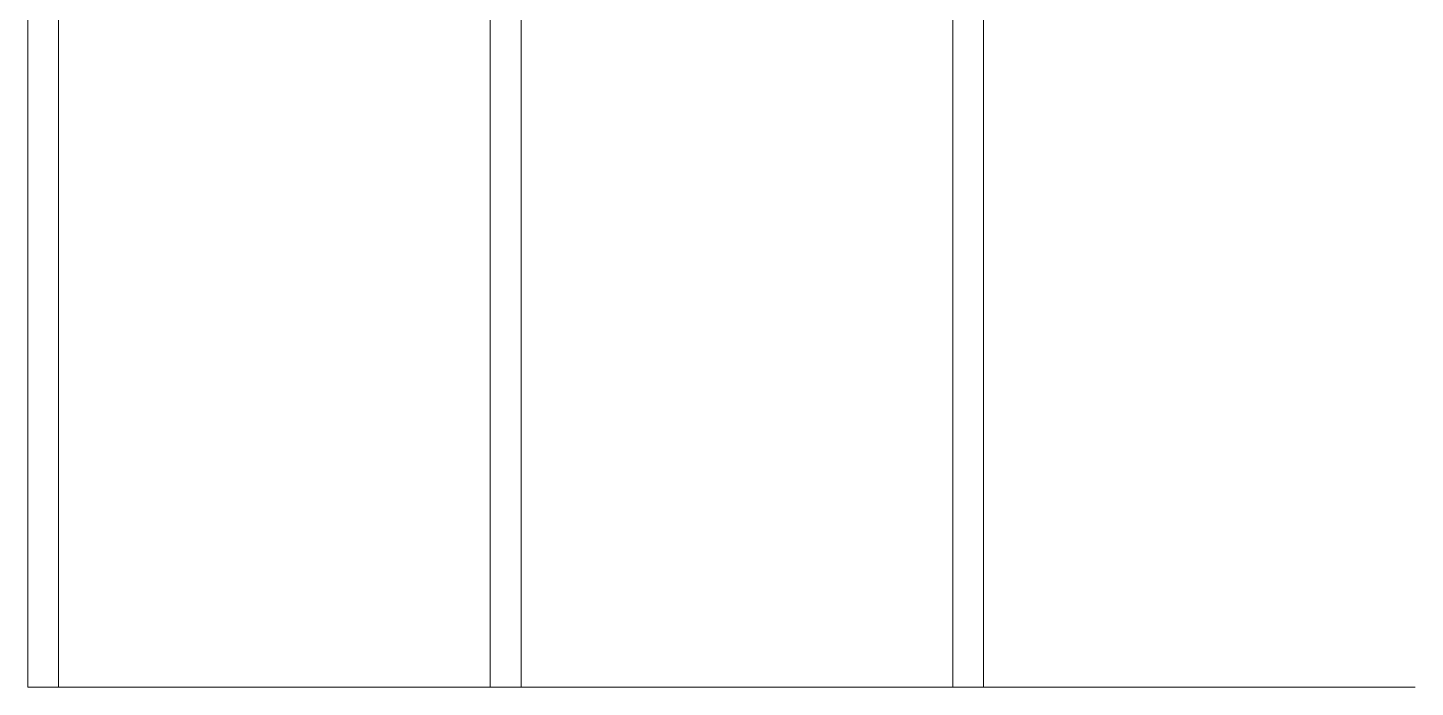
# Model space of a CAD drawing. Header units: millimetres. Extents: x -9358 to 257996, y -67499 to 9117.
# Drawn here: x -2270 to -1370, y -35018 to -34590 of the extents above; entities that cross this region are included whole.
import ezdxf

# ---------------------------------------------------------------- set-up
doc = ezdxf.new("R2010")
doc.units = ezdxf.units.MM
doc.header["$LTSCALE"] = 1000
doc.linetypes.add('Overhead', pattern=[3.96875, 2.38125, -1.5875])
doc.layers.add('A-STP', color=8, linetype='Continuous', lineweight=9)
doc.layers.add('A-STP-1', color=8, linetype='Overhead', lineweight=9)

# ---------------------------------------------------------------- blocks, each defined once
blk = doc.blocks.new('G')
at = {"layer": 'A-STP'}
for p, q in [((-2270, -28830), (-2270, -34870)), ((-1970, -28830), (-1970, -34870)), ((-1670, -28830), (-1670, -34870)), ((-2270, -34870), (-1970, -34870)), ((-1970, -34870), (-1670, -34870)), ((-1670, -34870), (-1370, -34870))]:
    blk.add_line(p, q, dxfattribs=at)
at = {"layer": 'A-STP-1'}
for p, q in [((-2250, -28830), (-2250, -34870)), ((-1950, -28830), (-1950, -34870)), ((-1650, -28827.87), (-1650, -34870))]:
    blk.add_line(p, q, dxfattribs=at)

msp = doc.modelspace()

# ---------------------------------------------------------------- block references
msp.add_blockref('G', (0, -148.08))

doc.saveas('drawing.dxf')
